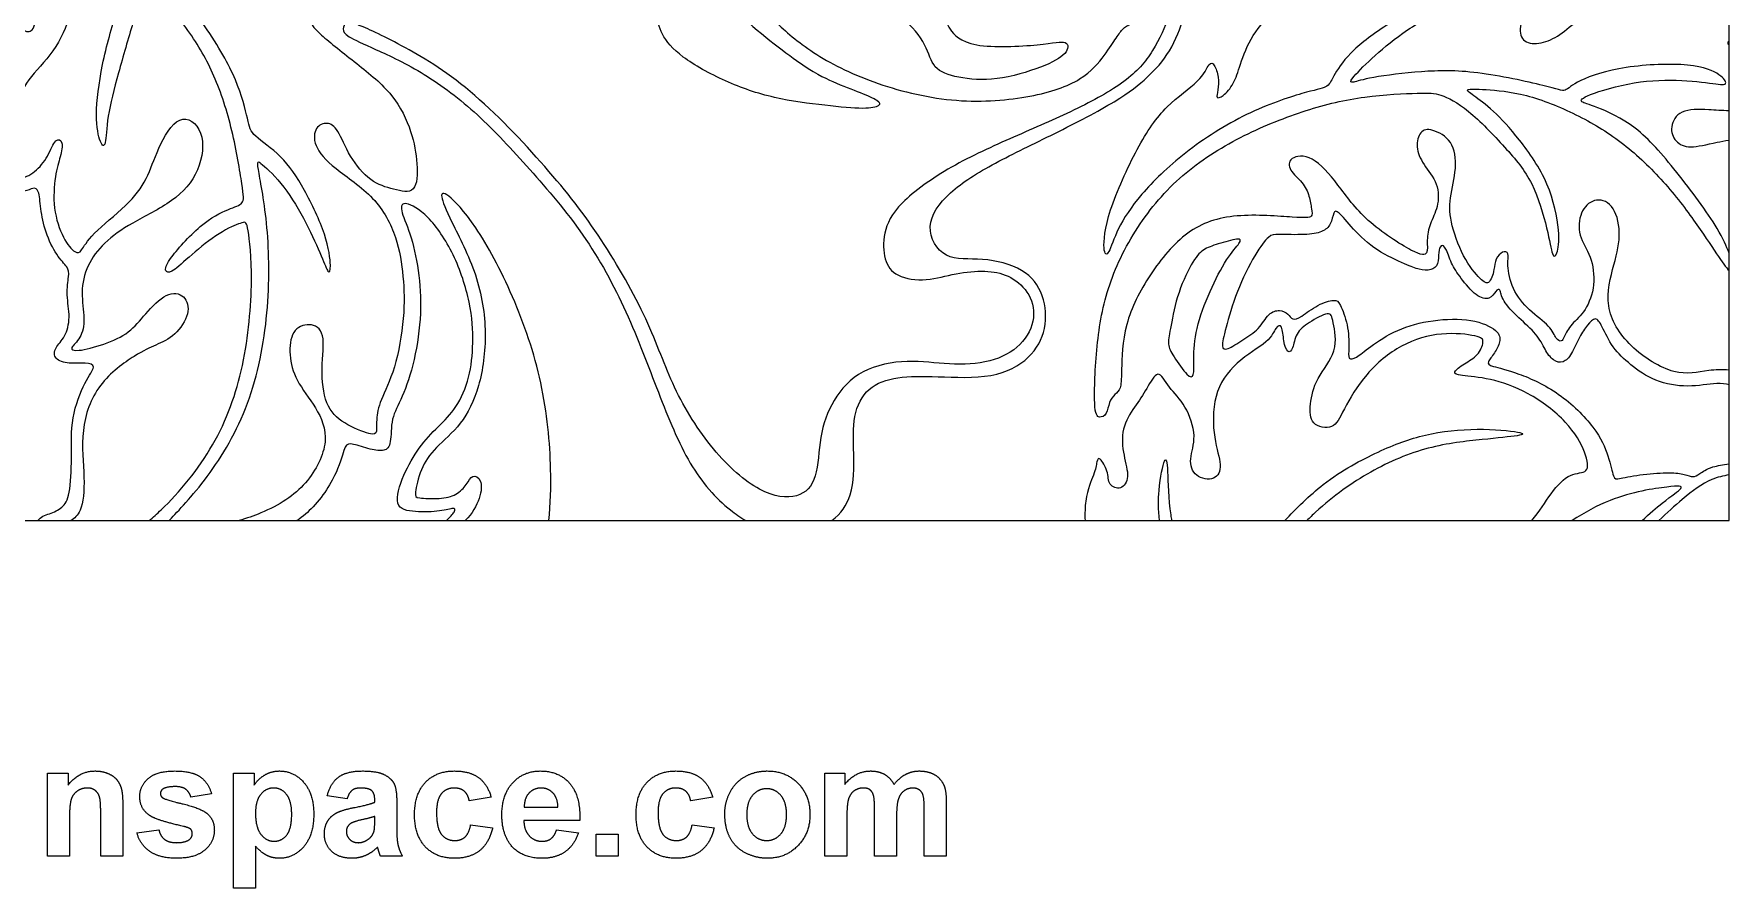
# Model space of a CAD drawing. Header units: millimetres. Extents: x 13 to 273, y -113 to 93.
# Drawn here: x 98.9 to 172.6, y -113.4 to -76.3 of the extents above; entities that cross this region are included whole.
import ezdxf

# ---------------------------------------------------------------- set-up
doc = ezdxf.new("R2010")
doc.units = ezdxf.units.MM
doc.header["$MEASUREMENT"] = 0
doc.layers.add('Layer 03', color=5, linetype='Continuous')

msp = doc.modelspace()

# ---------------------------------------------------------------- linework, layer by layer
at = {"layer": 'Layer 03'}
for p, q in [((172.577, -97.448), (172.577, 92.581)), ((13.123, -97.448), (172.577, -97.448)), ((99.471, -112.04), (99.471, -108.429)), ((99.471, -108.429), (100.366, -108.429)), ((100.366, -108.429), (100.366, -108.955)), ((107.557, -108.429), (108.452, -108.429)), ((107.557, -113.429), (107.557, -108.429)), ((108.452, -108.429), (108.452, -108.955)), ((133.267, -108.429), (134.131, -108.429)), ((133.267, -112.04), (133.267, -108.429)), ((134.131, -108.429), (134.131, -108.918)), ((102.742, -109.789), (102.742, -112.04)), ((106.6, -109.324), (105.705, -109.478)), ((112.495, -109.54), (111.631, -109.416)), ((113.699, -109.694), (113.699, -109.597)), ((114.656, -109.731), (114.656, -110.849)), ((118.761, -109.478), (117.804, -109.632)), ((128.39, -109.478), (127.433, -109.632)), ((138.545, -109.724), (138.545, -112.04)), ((100.427, -110.403), (100.427, -112.04)), ((101.785, -112.04), (101.785, -110.196)), ((113.699, -110.502), (113.699, -110.311)), ((122.619, -110.496), (120.18, -110.496)), ((120.197, -109.91), (121.662, -109.91)), ((134.224, -110.284), (134.224, -112.04)), ((135.427, -112.04), (135.427, -110.06)), ((136.384, -110.305), (136.384, -112.04)), ((137.588, -112.04), (137.588, -109.975)), ((103.359, -111.021), (104.316, -110.898)), ((117.866, -110.682), (118.822, -110.805)), ((121.6, -110.898), (122.557, -111.021)), ((123.329, -112.04), (123.329, -111.083)), ((123.329, -111.083), (124.285, -111.083)), ((124.285, -111.083), (124.285, -112.04)), ((127.495, -110.682), (128.452, -110.805)), ((108.514, -111.609), (108.514, -113.429)), ((100.427, -112.04), (99.471, -112.04)), ((102.742, -112.04), (101.785, -112.04)), ((114.903, -112.04), (113.946, -112.04)), ((124.285, -112.04), (123.329, -112.04)), ((134.224, -112.04), (133.267, -112.04)), ((136.384, -112.04), (135.427, -112.04)), ((138.545, -112.04), (137.588, -112.04)), ((108.514, -113.429), (107.557, -113.429))]:
    msp.add_line(p, q, dxfattribs=at)
for points, knots in [([(133.572, -97.448), (133.96, -97.155), (134.545, -96.3), (134.534, -94.496), (134.452, -92.855), (135.085, -91.612), (136.39, -91.16), (138.028, -91.17), (140.651, -91.305), (142.258, -90.413), (142.94, -89.129), (142.836, -87.612), (141.995, -86.46), (140.084, -85.971), (138.422, -86.2), (137.52, -84.66), (138.577, -83.151), (140.573, -81.904), (143.22, -80.654), (146.128, -79.138), (147.312, -78.186), (148.301, -77.124), (148.949, -75.433), (149.01, -74.822), (149.585, -74.468), (151.234, -73.515), (152.774, -72.439), (154.014, -71.314), (154.726, -70.398), (154.511, -70.059), (154.229, -69.698), (154.037, -69.065), (153.901, -68.748), (153.618, -68.873), (153.585, -70.003), (152.624, -71.189), (151.742, -72.003), (151.052, -72.467), (150.383, -72.859), (149.715, -73.251), (147.729, -74.357), (144.707, -75.428), (141.468, -75.969), (139.143, -75.777), (138.496, -75.513), (138.58, -75.993), (139.43, -76.951), (142.919, -76.768), (143.876, -76.52), (143.864, -77.143), (142.822, -77.718), (140.677, -78.365), (138.987, -78.209), (137.921, -77.814), (137.741, -76.808), (136.734, -75.489), (135.177, -75.286), (135.081, -74.639), (135.141, -74.219), (134.697, -74.375), (134.29, -74.914), (134.206, -75.441), (133.727, -75.082), (133.235, -73.239), (133.474, -71.429), (134.093, -70.536), (134.188, -69.69), (133.866, -69.69), (133.235, -69.631), (132.95, -69.81), (132.914, -69.25), (133.914, -68.571), (134.557, -67.166), (134.557, -65.352), (134.404, -64.634), (134.581, -63.892), (134.322, -63.809), (133.003, -64.068), (131.436, -65.27), (131.118, -66.365), (129.705, -66.259), (130.046, -64.539), (131.424, -63.75), (132.96, -63.031), (134.266, -61.422), (134.861, -59.393), (135.06, -58.034), (135, -57.197), (134.806, -57.209), (134.248, -57.294), (133.788, -57.621), (133.606, -57.306), (133.994, -56.87), (134.436, -56.102), (133.703, -55.087), (132.555, -55.04), (131.736, -55.407), (131.431, -55.969), (130.9, -56.734), (130.284, -56.727), (130.01, -56.141), (130.299, -55.158), (130.994, -54.869), (131.821, -54.705), (132.822, -53.731), (133.147, -52.436), (133.197, -51.28), (133.3, -49.959), (134.168, -48.829), (134.66, -48.639), (135.517, -48.569), (135.335, -48.274), (134.66, -48.007), (133.269, -47.866), (131.941, -48.035), (130.726, -48.948), (129.222, -50.311), (127.88, -51.887), (126.638, -54.259), (125.579, -57.097), (125.054, -60), (125.056, -63.154), (125.267, -65.215), (125.477, -65.325), (125.732, -64.727), (126.53, -62.876), (127.97, -61.547), (129.521, -59.818), (130.041, -58.374), (130.322, -58.438), (129.952, -59.957), (129.02, -61.233), (127.91, -62.292), (126.927, -63.517), (126.302, -65.1), (125.676, -66.312), (125.732, -66.916), (126.942, -70.303), (128.05, -72.406), (129.101, -73.762), (129.259, -73.604), (129.135, -71.716), (129.451, -69.489), (130.22, -68.336), (130.819, -67.929), (130.842, -68.167), (130.028, -69.534), (129.779, -71.23), (129.764, -74.022), (129.939, -74.582), (131.115, -75.791), (132.729, -77.192), (135.44, -78.526), (139.028, -79.362), (142.379, -79.066), (144.547, -78.315), (145.484, -77.144), (145.961, -76.415), (146.229, -76.02), (146.612, -75.803), (147.455, -75.534), (148.299, -75.137), (148.325, -75.352), (147.569, -77.095), (146.47, -78.349), (144.168, -79.611), (141.492, -80.755), (138.709, -82.006), (136.341, -83.693), (135.782, -84.962), (135.809, -86.137), (136.324, -86.872), (137.692, -87.065), (138.96, -86.67), (140.273, -86.56), (141.238, -86.734), (142.145, -87.43), (142.498, -88.617), (141.867, -89.869), (140.513, -90.611), (138.668, -90.703), (136.906, -90.407), (134.778, -90.823), (133.558, -92.183), (133.005, -93.778), (132.979, -95.676), (132.173, -96.539), (130.503, -96.368), (128.357, -94.48), (126.59, -91.651), (125.682, -88.833), (123.563, -85.097), (121.31, -82.196), (117.761, -78.466), (114.698, -76.653), (112.642, -75.725), (112.44, -75.739), (112.279, -76.075), (112.413, -76.37), (113.582, -76.881), (115.84, -77.929), (118.178, -79.703), (120.395, -82.108), (122.846, -84.939), (124.709, -88.347), (126.027, -91.929), (127.343, -95.154), (128.701, -96.682), (129.599, -97.312), (129.826, -97.448)], [272.617449, 272.617449, 272.617449, 272.617449, 273.922235, 275.524119, 277.126004, 278.727888, 280.329772, 281.931657, 283.533541, 285.135426, 286.73731, 288.339194, 289.941079, 291.542963, 293.144848, 294.746732, 296.348616, 297.950501, 299.552385, 301.15427, 302.756154, 304.358039, 305.959923, 307.561807, 309.163692, 310.765576, 312.367461, 313.969345, 315.571229, 317.173114, 318.774998, 320.376883, 321.978767, 323.580652, 325.182536, 326.78442, 328.386305, 329.988189, 329.988189, 329.988189, 331.590074, 333.191958, 334.793842, 336.395727, 337.997611, 339.599496, 341.20138, 342.803264, 344.405149, 346.007033, 347.608918, 349.210802, 350.812687, 352.414571, 354.016455, 355.61834, 357.220224, 358.822109, 360.423993, 362.025877, 363.627762, 365.229646, 366.831531, 368.433415, 370.035299, 371.637184, 373.239068, 374.840953, 376.442837, 378.044722, 379.646606, 381.24849, 382.850375, 384.452259, 386.054144, 387.656028, 389.257912, 390.859797, 392.461681, 394.063566, 395.66545, 397.267335, 398.869219, 400.471103, 402.072988, 403.674872, 405.276757, 406.878641, 408.480525, 410.08241, 411.684294, 413.286179, 414.888063, 416.489947, 418.091832, 419.693716, 421.295601, 422.897485, 424.49937, 426.101254, 427.703138, 429.305023, 430.906907, 432.508792, 434.110676, 435.71256, 437.314445, 438.916329, 440.518214, 442.120098, 443.721983, 445.323867, 446.925751, 448.527636, 450.12952, 451.731405, 453.333289, 454.935173, 456.537058, 458.138942, 459.740827, 461.342711, 462.944595, 464.54648, 466.148364, 467.750249, 469.352133, 470.954018, 472.555902, 474.157786, 475.759671, 477.361555, 478.96344, 480.565324, 482.167208, 483.769093, 485.370977, 486.972862, 488.574746, 490.176631, 491.778515, 493.380399, 494.982284, 496.584168, 498.186053, 499.787937, 501.389821, 502.991706, 504.59359, 506.195475, 507.797359, 509.399243, 511.001128, 512.603012, 514.204897, 515.806781, 517.408666, 519.01055, 520.612434, 522.214319, 523.816203, 525.418088, 527.019972, 528.621856, 530.223741, 531.825625, 533.42751, 535.029394, 536.631278, 538.233163, 539.835047, 541.436932, 543.038816, 544.640701, 546.242585, 547.844469, 549.446354, 551.048238, 552.650123, 554.252007, 555.853891, 557.455776, 559.05766, 560.659545, 562.261429, 563.863314, 565.465198, 567.067082, 568.668967, 570.270851, 571.872736, 573.47462, 575.076504, 576.678389, 578.280273, 579.882158, 581.484042, 583.085926, 584.687811, 586.289695, 587.89158, 589.493464, 591.095349, 592.697233, 594.299117, 595.901002, 597.502886, 599.104771, 599.629943, 599.629943, 599.629943, 599.629943]), ([(103.884, -97.448), (104.058, -97.305), (105.042, -96.429), (106.851, -94.22), (108.092, -90.81), (108.445, -86.734), (108.162, -84.47), (108.058, -84.439), (107.148, -84.774), (105.819, -85.778), (104.919, -86.667), (104.605, -86.678), (104.532, -86.301), (106.175, -84.46), (107.42, -83.853), (108.037, -83.696), (107.985, -83.152), (107.542, -80.442), (106.761, -78.039), (105.669, -76.148), (103.98, -74.163), (103.732, -74.163), (103.212, -75.664), (102.527, -78.062), (102.03, -79.965), (102.019, -81.241), (101.771, -81.134), (101.511, -79.965), (101.794, -77.672), (102.508, -75.078), (103.249, -73.8), (103.211, -73.531), (102.099, -72.253), (100.309, -70.822), (97.74, -69.243), (94.6, -68.432), (90.762, -68.503), (87.557, -69.589), (85.046, -70.931), (85.059, -71.185), (85.769, -71.35), (86.492, -71.515), (87.342, -70.766), (90.018, -69.79), (92.238, -69.511), (94.229, -69.549), (96.056, -70.12), (97.096, -71.464), (97.106, -73.045), (97.282, -74.619), (97.937, -75.753), (98.621, -76.31), (98.934, -76.046), (99.12, -74.873), (99.57, -73.935), (100.508, -74.296), (100.567, -75.372), (99.785, -77.111), (98.528, -78.294), (98.06, -79.429), (97.761, -80.734), (97.96, -82.179), (98.179, -82.677), (98.947, -82.328), (99.504, -81.621), (99.833, -80.764), (100.172, -80.953), (100.042, -81.601), (99.793, -82.388), (99.685, -83.878), (100.148, -85.247), (100.711, -85.871), (100.933, -85.78), (101.295, -85.056), (103.002, -83.709), (103.833, -82.609), (104.217, -81.322), (105.185, -79.614), (106.352, -80.419), (106.151, -82.297), (104.984, -83.598), (103.052, -84.523), (101.9, -85.355), (101.159, -86.333), (100.893, -87.519), (101.13, -88.716), (100.931, -89.542), (100.399, -89.969), (100.675, -90.121), (101.947, -89.808), (103.067, -89.286), (103.685, -88.488), (104.663, -87.462), (105.479, -87.614), (105.697, -88.431), (105.042, -89.428), (104.15, -89.827), (103.666, -90.04), (103.238, -90.308), (102.811, -90.577), (101.587, -91.44), (100.87, -93.521), (101.115, -95.671), (101.006, -97.017), (100.639, -97.357), (100.488, -97.448)], [13.483893, 13.483893, 13.483893, 13.483893, 13.815812, 15.350902, 16.885993, 18.421083, 19.956173, 21.491263, 23.026354, 24.561444, 26.096534, 27.631624, 29.166715, 30.701805, 32.236895, 33.771985, 35.307076, 36.842166, 38.377256, 39.912346, 41.447437, 42.982527, 44.517617, 46.052707, 47.587798, 49.122888, 50.657978, 52.193068, 53.728158, 55.263249, 56.798339, 58.333429, 59.868519, 61.40361, 62.9387, 64.47379, 66.00888, 67.543971, 69.079061, 70.614151, 72.149241, 73.684332, 75.219422, 76.754512, 78.289602, 79.824693, 81.359783, 82.894873, 84.429963, 85.965054, 87.500144, 89.035234, 90.570324, 92.105415, 93.640505, 95.175595, 96.710685, 98.245776, 99.780866, 101.315956, 102.851046, 104.386137, 105.921227, 107.456317, 108.991407, 110.526497, 112.061588, 113.596678, 115.131768, 116.666858, 118.201949, 119.737039, 121.272129, 122.807219, 124.34231, 125.8774, 127.41249, 128.94758, 130.482671, 132.017761, 133.552851, 135.087941, 136.623032, 138.158122, 139.693212, 141.228302, 142.763393, 144.298483, 145.833573, 147.368663, 148.903754, 150.438844, 151.973934, 153.509024, 155.044115, 156.579205, 158.114295, 159.649385, 159.649385, 159.649385, 161.184475, 162.719566, 164.254656, 165.789746, 166.841052, 166.841052, 166.841052, 166.841052]), ([(104.753, -97.448), (104.785, -97.415), (105.171, -97.01), (106.554, -95.566), (108.445, -92.25), (109.166, -88.115), (109.066, -84.303), (108.527, -81.749), (108.658, -81.814), (109.769, -82.835), (110.747, -84.527), (111.451, -86.082), (111.673, -86.738), (111.821, -86.558), (111.652, -85.109), (110.626, -82.973), (109.671, -81.522), (108.312, -80.681), (108.217, -80.175), (107.775, -78.354), (106.505, -76.09), (104.017, -72.921), (102.048, -71.02), (99.92, -69.75), (98.947, -69.295), (99.196, -69.098), (101.84, -69.721), (103.161, -70.26), (103.959, -70.647), (104.757, -71.034), (106.627, -72.044), (108.062, -73.295), (108.852, -73.427), (110.446, -73.769), (111.552, -74.585), (112.224, -75.678), (112.026, -75.705), (111.578, -75.639), (110.709, -75.547), (111.157, -76.218), (112.938, -77.577), (114.564, -78.901), (115.354, -80.573), (115.57, -81.936), (115.536, -83.288), (114.514, -83.049), (113.514, -82.754), (112.571, -81.618), (112.094, -80.368), (111.64, -80.095), (111.094, -80.3), (110.992, -81.118), (111.833, -82.095), (113.775, -83.346), (114.711, -85.154), (114.952, -86.824), (115.019, -88.544), (114.595, -90.95), (113.898, -92.267), (113.746, -93.084), (113.811, -93.628), (113.626, -93.769), (112.309, -93.247), (111.514, -92.463), (111.34, -90.83), (111.59, -89.208), (110.861, -88.806), (110.066, -89.143), (109.957, -90.243), (110.219, -91.342), (111.177, -92.507), (111.797, -93.928), (110.851, -95.917), (109.314, -96.942), (108.123, -97.352), (107.798, -97.448)], [79.388524, 79.388524, 79.388524, 79.388524, 79.553123, 81.245743, 82.938362, 84.630982, 86.323601, 88.016221, 89.708841, 91.40146, 93.09408, 94.7867, 96.479319, 98.171939, 99.864559, 101.557178, 103.249798, 104.942417, 106.635037, 108.327657, 110.020276, 111.712896, 113.405516, 115.098135, 116.790755, 118.483375, 120.175994, 121.868614, 121.868614, 121.868614, 123.561233, 125.253853, 126.946473, 128.639092, 130.331712, 132.024332, 133.716951, 135.409571, 137.102191, 138.79481, 140.48743, 142.180049, 143.872669, 145.565289, 147.257908, 148.950528, 150.643148, 152.335767, 154.028387, 155.721007, 157.413626, 159.106246, 160.798865, 162.491485, 164.184105, 165.876724, 167.569344, 169.261964, 170.954583, 172.647203, 174.339823, 176.032442, 177.725062, 179.417681, 181.110301, 182.802921, 184.49554, 186.18816, 187.88078, 189.573399, 191.266019, 192.958639, 194.651258, 196.343878, 196.970373, 196.970373, 196.970373, 196.970373]), ([(172.577, -85.821), (172.471, -85.533), (172.024, -84.553), (170.239, -82.175), (168.523, -80.192), (166.652, -79.384), (166.058, -79.254), (166.204, -78.993), (168.468, -78.309), (170.603, -78.263), (172.22, -78.492), (172.51, -78.507), (172.304, -78.08), (171.099, -77.531), (167.927, -77.653), (165.851, -78.339), (165.46, -78.858), (164.993, -78.614), (161.422, -77.846), (159.235, -77.889), (156.846, -78.185), (156.161, -78.438), (156.045, -78.34), (156.99, -77.377), (158.306, -76.248), (160.178, -75.136), (161.935, -74.309), (163.453, -73.896), (163.498, -73.681), (162.258, -73.842), (159.977, -74.543), (157.548, -75.938), (155.978, -77.147), (155.311, -78.219), (155.152, -78.638), (154.301, -78.753), (151.627, -79.644), (148.803, -81.439), (146.889, -83.33), (145.937, -84.798), (145.596, -85.961), (145.338, -85.856), (145.479, -84.176), (146.883, -81.082), (148.08, -79.34), (149.661, -78.314), (149.984, -77.474), (150.198, -77.584), (150.404, -78.156), (150.37, -78.762), (150.253, -79.106), (150.549, -79.044), (151.072, -78.459), (151.214, -77.955), (151.336, -77.595), (151.457, -77.236), (151.8, -76.301), (152.869, -75.195), (154.118, -74.727), (154.91, -74.575), (155.187, -74.279), (155.272, -74.403), (155.311, -74.956), (155.263, -75.366), (155.549, -75.281), (156.016, -74.298), (158.051, -72.512), (160.621, -71.643), (162.864, -71.773), (164.819, -72.52), (166.531, -73.024), (167.221, -72.952), (167.638, -72.693), (167.71, -72.966), (167.408, -73.973), (166.337, -74.644), (164.836, -74.729), (163.779, -75.198), (163.378, -76.118), (163.677, -76.741), (164.512, -76.707), (165.314, -76.306), (166.132, -75.513), (168.027, -74.855), (170.204, -74.884), (171.778, -75.501), (172.371, -75.555), (172.577, -75.55)], [211.948028, 211.948028, 211.948028, 211.948028, 212.729991, 214.067915, 215.40584, 216.743764, 218.081689, 219.419613, 220.757538, 222.095462, 223.433387, 224.771311, 226.109236, 227.44716, 228.785085, 230.123009, 231.460934, 232.798858, 234.136783, 235.474707, 236.812631, 238.150556, 239.48848, 240.826405, 242.164329, 243.502254, 244.840178, 246.178103, 247.516027, 248.853952, 250.191876, 251.529801, 252.867725, 254.20565, 255.543574, 256.881499, 258.219423, 259.557348, 260.895272, 262.233196, 263.571121, 264.909045, 266.24697, 267.584894, 268.922819, 270.260743, 271.598668, 272.936592, 274.274517, 275.612441, 276.950366, 278.28829, 279.626215, 280.964139, 280.964139, 280.964139, 282.302064, 283.639988, 284.977912, 286.315837, 287.653761, 288.991686, 290.32961, 291.667535, 293.005459, 294.343384, 295.681308, 297.019233, 298.357157, 299.695082, 301.033006, 302.370931, 303.708855, 305.04678, 306.384704, 307.722628, 309.060553, 310.398477, 311.736402, 313.074326, 314.412251, 315.750175, 317.0881, 318.426024, 319.763949, 321.101873, 322.064389, 322.064389, 322.064389, 322.064389]), ([(172.577, -76.586), (172.533, -76.633), (172.495, -76.7), (172.538, -76.749), (172.577, -76.765)], [47.38786, 47.38786, 47.38786, 47.38786, 48.165281, 48.731595, 48.731595, 48.731595, 48.731595]), ([(172.577, -90.909), (172.289, -90.872), (171.459, -90.909), (170.314, -91.246), (168.154, -89.932), (167.073, -88.13), (167.606, -86.237), (167.92, -84.9), (167.54, -83.599), (166.684, -83.404), (166.077, -84), (165.99, -85.073), (166.608, -85.908), (166.781, -87.219), (166.355, -88.371), (165.691, -88.899), (165.38, -89.49), (165.316, -89.682), (165.052, -89.594), (164.844, -89.003), (163.869, -88.331), (163.102, -87.38), (162.912, -86.263), (163.024, -85.768), (162.735, -85.719), (162.41, -86.051), (162.364, -86.553), (162.273, -86.879), (162.126, -87.135), (161.921, -87.128), (161.102, -86.236), (160.443, -84.529), (160.396, -83.451), (160.768, -82.114), (160.596, -80.892), (159.613, -80.377), (159.128, -80.482), (158.936, -81.192), (159.246, -81.952), (159.971, -82.773), (159.943, -83.851), (159.551, -84.529), (159.418, -85.274), (159.513, -85.894), (159.074, -85.951), (156.669, -84.396), (155.586, -82.816), (154.429, -81.481), (153.41, -81.639), (153.42, -82.223), (154.063, -82.717), (154.349, -83.35), (154.419, -83.924), (154.508, -84.27), (153.993, -84.3), (151.035, -84.044), (148.984, -84.728), (147.329, -86.738), (146.217, -88.907), (146.158, -91.139), (146.146, -91.745), (145.872, -91.939), (145.61, -92.281), (145.541, -92.852), (145.187, -93.012), (144.936, -92.772), (145.05, -89.803), (145.494, -87.221), (146.866, -84.466), (148.875, -82.213), (151.471, -80.627), (154.228, -79.538), (156.723, -78.95), (159.353, -78.846), (159.949, -78.846), (161.163, -79.463), (162.913, -81.274), (164.083, -82.67), (164.72, -84.89), (164.895, -86.049), (165.1, -85.942), (165.254, -85.022), (164.813, -82.771), (163.427, -80.77), (162.291, -79.572), (161.398, -78.902), (161.028, -78.667), (161.84, -78.685), (163.698, -78.839), (165.972, -79.759), (167.909, -80.919), (169.666, -82.565), (171.108, -84.44), (172.069, -85.91), (172.453, -86.458), (172.577, -86.577)], [86.172779, 86.172779, 86.172779, 86.172779, 86.965091, 88.303015, 89.64094, 90.978864, 92.316789, 93.654713, 94.992637, 96.330562, 97.668486, 99.006411, 100.344335, 101.68226, 103.020184, 104.358109, 105.696033, 107.033958, 108.371882, 109.709807, 111.047731, 112.385656, 113.72358, 115.061505, 116.399429, 117.737354, 119.075278, 120.413202, 121.751127, 123.089051, 124.426976, 125.7649, 127.102825, 128.440749, 129.778674, 131.116598, 132.454523, 133.792447, 135.130372, 136.468296, 137.806221, 139.144145, 140.48207, 141.819994, 143.157918, 144.495843, 145.833767, 147.171692, 148.509616, 149.847541, 151.185465, 152.52339, 153.861314, 155.199239, 156.537163, 157.875088, 159.213012, 160.550937, 161.888861, 163.226786, 164.56471, 165.902634, 167.240559, 168.578483, 169.916408, 171.254332, 172.592257, 173.930181, 175.268106, 176.60603, 177.943955, 179.281879, 180.619804, 181.957728, 183.295653, 184.633577, 185.971502, 187.309426, 188.647351, 189.985275, 191.323199, 192.661124, 193.999048, 195.336973, 196.674897, 198.012822, 199.350746, 200.688671, 202.026595, 203.36452, 204.702444, 206.040369, 207.378293, 208.716218, 209.932346, 209.932346, 209.932346, 209.932346]), ([(172.577, -79.631), (172.281, -79.623), (171.519, -79.563), (170.4, -79.549), (169.974, -80.347), (170.208, -80.991), (170.829, -81.298), (171.716, -81.058), (172.393, -80.93), (172.577, -80.905)], [62.017631, 62.017631, 62.017631, 62.017631, 62.88245, 64.220375, 65.558299, 66.896224, 68.234148, 69.572073, 70.031624, 70.031624, 70.031624, 70.031624]), ([(99.063, -97.448), (99.066, -97.443), (99.147, -97.285), (99.576, -97.159), (100.127, -96.911), (100.455, -96.409), (100.54, -94.716), (100.463, -92.968), (101.126, -91.309), (101.626, -90.698), (101.156, -90.576), (100.403, -90.644), (99.734, -90.443), (99.767, -89.923), (100.254, -89.489), (100.482, -88.624), (100.272, -87.613), (100.412, -86.75), (100.388, -86.441), (99.869, -85.966), (99.36, -84.899), (99.161, -83.856), (99.102, -83.027), (98.854, -82.962), (98.506, -83.154), (97.83, -83.134), (97.759, -83.304), (98.311, -84.66), (98.243, -86.091), (97.881, -87.494), (97.017, -88.593), (96.153, -89.371), (95.972, -90.194), (95.941, -91.513), (95.788, -92.53), (94.822, -93.444), (93.755, -93.361), (93.678, -93.162), (93.796, -92.867), (93.629, -92.146), (93.191, -91.608), (92.403, -91.411), (91.076, -91.688), (89.595, -91.427), (88.534, -90.666), (87.767, -89.942), (87.299, -88.936), (87.056, -88.547), (86.688, -88.937), (86.338, -89.429), (86.004, -90.243), (85.648, -90.624), (85.192, -90.519), (84.843, -90.029), (84.526, -89.343), (83.695, -88.642), (82.95, -87.861), (82.908, -87.32), (82.713, -87.432), (82.47, -87.858), (81.869, -87.749), (81.152, -86.868), (80.757, -86.274), (80.543, -85.53), (80.313, -85.44), (80.21, -85.735), (80.224, -86.321), (79.918, -86.585), (79.368, -86.544), (79.042, -86.412), (78.732, -86.279), (78.422, -86.146), (77.508, -85.745), (76.458, -84.737), (75.829, -83.94), (75.647, -83.996), (75.563, -84.584), (75.185, -84.919), (74.471, -85.031), (73.142, -85.003), (72.876, -85.003), (72.275, -85.773), (71.407, -87.494), (70.932, -89.201), (70.754, -89.955), (70.997, -90.059), (71.707, -89.586), (72.434, -89.139), (72.816, -88.397), (73.319, -88.265), (73.702, -88.445), (73.845, -88.744), (74.216, -88.636), (74.97, -88.026), (75.747, -87.811), (75.915, -87.954), (76.301, -88.922), (76.336, -89.994), (76.265, -90.47), (76.624, -90.404), (77.158, -89.94), (78.391, -89.11), (79.939, -88.695), (81.726, -88.647), (82.876, -89.186), (82.916, -89.669), (82.669, -90.172), (82.304, -90.586), (82.433, -90.725), (83.587, -90.971), (85.481, -91.833), (87.113, -93.445), (87.64, -94.679), (87.823, -95.664), (87.999, -95.639), (89.092, -95.414), (90.352, -95.347), (90.928, -95.422), (91.303, -95.589), (91.529, -95.439), (92.025, -95.091), (93.27, -94.903), (94.749, -94.815), (96.545, -95.633), (97.31, -96.603), (97.596, -97.258), (97.665, -97.448)], [136.542721, 136.542721, 136.542721, 136.542721, 136.575112, 137.510558, 138.446004, 139.38145, 140.316896, 141.252342, 142.187788, 143.123234, 144.05868, 144.994126, 145.929572, 146.865018, 147.800464, 148.73591, 149.671356, 150.606802, 151.542248, 152.477694, 153.41314, 154.348586, 155.284032, 156.219478, 157.154924, 158.09037, 159.025816, 159.961262, 160.896707, 161.832153, 162.767599, 163.703045, 164.638491, 165.573937, 166.509383, 167.444829, 168.380275, 169.315721, 170.251167, 171.186613, 172.122059, 173.057505, 173.992951, 174.928397, 175.863843, 176.799289, 177.734735, 178.670181, 179.605627, 180.541073, 181.476519, 182.411965, 183.347411, 184.282857, 185.218303, 186.153749, 187.089195, 188.024641, 188.960087, 189.895533, 190.830979, 191.766425, 192.701871, 193.637317, 194.572763, 195.508209, 196.443654, 197.3791, 198.314546, 199.249992, 199.249992, 199.249992, 200.185438, 201.120884, 202.05633, 202.991776, 203.927222, 204.862668, 205.798114, 206.73356, 207.669006, 208.604452, 209.539898, 210.475344, 211.41079, 212.346236, 213.281682, 214.217128, 215.152574, 216.08802, 217.023466, 217.958912, 218.894358, 219.829804, 220.76525, 221.700696, 222.636142, 223.571588, 224.507034, 225.44248, 226.377926, 227.313372, 228.248818, 229.184264, 230.11971, 231.055156, 231.990601, 232.926047, 233.861493, 234.796939, 235.732385, 236.667831, 237.603277, 238.538723, 239.474169, 240.409615, 241.345061, 242.280507, 243.215953, 244.151399, 245.086845, 246.022291, 246.957737, 247.893183, 248.828629, 249.208752, 249.208752, 249.208752, 249.208752]), ([(121.268, -97.448), (121.337, -96.73), (121.4, -94.972), (121.073, -91.438), (119.761, -87.618), (118.006, -84.393), (116.742, -83.116), (116.5, -83.224), (116.917, -84.246), (118.221, -86.759), (118.624, -89.313), (118.283, -91.71), (117.479, -93.319), (116.297, -94.281), (115.657, -95.196), (115.426, -96.378), (115.488, -96.467), (116.554, -96.52), (117.265, -96.351), (117.718, -95.863), (117.923, -95.427), (118.358, -95.614), (118.34, -96.43), (117.93, -97.141), (117.636, -97.448)], [81.381342, 81.381342, 81.381342, 81.381342, 82.290814, 83.597017, 84.903221, 86.209424, 87.515628, 88.821831, 90.128034, 91.434238, 92.740441, 94.046645, 95.352848, 96.659051, 97.965255, 99.271458, 100.577661, 101.883865, 103.190068, 104.496272, 105.802475, 107.108678, 108.414882, 109.670524, 109.670524, 109.670524, 109.670524]), ([(116.811, -97.448), (116.963, -97.313), (117.237, -97.003), (117.173, -96.859), (116.621, -97.056), (115.433, -97.091), (114.458, -96.908), (114.935, -95.428), (115.601, -94.253), (116.464, -93.341), (117.264, -92.587), (117.846, -91.228), (118.003, -89.754), (117.901, -88.029), (117.186, -85.814), (115.981, -84.072), (114.945, -83.527), (114.758, -83.857), (115.241, -84.875), (115.633, -86.543), (115.749, -88.387), (115.457, -90.523), (114.881, -92.186), (114.384, -92.978), (114.431, -94.161), (114.143, -94.45), (113.531, -94.374), (112.688, -94.076), (112.39, -94.118), (112.237, -95.02), (111.378, -96.59), (110.57, -97.271), (110.316, -97.448)], [101.184975, 101.184975, 101.184975, 101.184975, 101.963611, 102.899057, 103.834503, 104.769949, 105.705395, 106.640841, 107.576287, 108.511733, 109.447179, 110.382625, 111.318071, 112.253517, 113.188963, 114.124409, 115.059855, 115.995301, 116.930747, 117.866193, 118.801639, 119.737085, 120.672531, 121.607977, 122.543423, 123.478869, 124.414315, 125.34976, 126.285206, 127.220652, 128.156098, 128.538929, 128.538929, 128.538929, 128.538929]), ([(172.577, -91.545), (172.425, -91.502), (171.949, -91.449), (170.803, -91.688), (169.322, -91.427), (168.261, -90.666), (167.494, -89.942), (167.026, -88.936), (166.783, -88.547), (166.415, -88.937), (166.065, -89.429), (165.731, -90.243), (165.375, -90.624), (164.919, -90.519), (164.57, -90.029), (164.253, -89.343), (163.422, -88.642), (162.677, -87.861), (162.635, -87.32), (162.44, -87.432), (162.197, -87.858), (161.596, -87.749), (160.879, -86.868), (160.484, -86.274), (160.27, -85.53), (160.04, -85.44), (159.937, -85.735), (159.951, -86.321), (159.645, -86.585), (159.095, -86.544), (158.769, -86.412), (158.459, -86.279), (158.149, -86.146), (157.234, -85.745), (156.185, -84.737), (155.556, -83.94), (155.374, -83.996), (155.29, -84.584), (154.912, -84.919), (154.198, -85.031), (152.869, -85.003), (152.603, -85.003), (152.002, -85.773), (151.134, -87.494), (150.659, -89.201), (150.481, -89.955), (150.724, -90.059), (151.434, -89.586), (152.16, -89.139), (152.543, -88.397), (153.046, -88.265), (153.428, -88.445), (153.572, -88.744), (153.943, -88.636), (154.696, -88.026), (155.474, -87.811), (155.641, -87.954), (156.028, -88.922), (156.063, -89.994), (155.992, -90.47), (156.351, -90.404), (156.885, -89.94), (158.118, -89.11), (159.666, -88.695), (161.453, -88.647), (162.603, -89.186), (162.643, -89.669), (162.396, -90.172), (162.031, -90.586), (162.16, -90.725), (163.314, -90.971), (165.208, -91.833), (166.84, -93.445), (167.367, -94.679), (167.55, -95.664), (167.725, -95.639), (168.819, -95.414), (170.079, -95.347), (170.655, -95.422), (171.03, -95.589), (171.256, -95.439), (171.694, -95.131), (172.307, -95.013), (172.577, -94.974)], [172.504421, 172.504421, 172.504421, 172.504421, 173.057505, 173.992951, 174.928397, 175.863843, 176.799289, 177.734735, 178.670181, 179.605627, 180.541073, 181.476519, 182.411965, 183.347411, 184.282857, 185.218303, 186.153749, 187.089195, 188.024641, 188.960087, 189.895533, 190.830979, 191.766425, 192.701871, 193.637317, 194.572763, 195.508209, 196.443654, 197.3791, 198.314546, 199.249992, 199.249992, 199.249992, 200.185438, 201.120884, 202.05633, 202.991776, 203.927222, 204.862668, 205.798114, 206.73356, 207.669006, 208.604452, 209.539898, 210.475344, 211.41079, 212.346236, 213.281682, 214.217128, 215.152574, 216.08802, 217.023466, 217.958912, 218.894358, 219.829804, 220.76525, 221.700696, 222.636142, 223.571588, 224.507034, 225.44248, 226.377926, 227.313372, 228.248818, 229.184264, 230.11971, 231.055156, 231.990601, 232.926047, 233.861493, 234.796939, 235.732385, 236.667831, 237.603277, 238.538723, 239.474169, 240.409615, 241.345061, 242.280507, 243.215953, 244.151399, 245.086845, 245.694917, 245.694917, 245.694917, 245.694917]), ([(163.995, -97.448), (164.332, -97.058), (164.86, -96.158), (165.689, -95.318), (166.509, -95.439), (166.401, -94.558), (165.629, -93.158), (163.817, -91.8), (162.146, -91.236), (160.818, -91.147), (160.519, -91.026), (161.051, -90.616), (161.692, -90.284), (161.947, -89.62), (161.77, -89.421), (160.099, -89.211), (158.295, -89.742), (156.746, -91.015), (155.739, -92.741), (155.419, -93.526), (154.345, -93.316), (154.345, -92.42), (154.567, -91.269), (155.626, -90.103), (155.33, -88.681), (155.262, -88.305), (154.261, -88.851), (153.726, -89.284), (153.624, -90.023), (153.396, -90.205), (153.192, -89.67), (153.169, -88.897), (152.85, -88.999), (152.668, -89.636), (151.087, -90.512), (150.097, -91.957), (150.155, -93.975), (150.57, -95.091), (150.27, -95.736), (149.315, -95.586), (149.061, -94.781), (149.464, -93.848), (148.969, -92.386), (148.187, -91.672), (147.749, -90.774), (147.266, -91.741), (146.748, -92.478), (146.126, -93.422), (146.241, -94.654), (146.54, -95.598), (146.149, -96.142), (145.565, -95.932), (145.603, -95.303), (145.183, -94.637), (145.086, -94.839), (145.019, -95.4), (144.604, -96.193), (144.564, -97.139), (144.576, -97.448)], [140.978621, 140.978621, 140.978621, 140.978621, 142.260961, 143.68357, 145.10618, 146.528789, 147.951399, 149.374009, 150.796618, 152.219228, 153.641837, 155.064447, 156.487057, 157.909666, 159.332276, 160.754885, 162.177495, 163.600105, 165.022714, 166.445324, 167.867933, 169.290543, 170.713153, 172.135762, 173.558372, 174.980981, 176.403591, 177.826201, 179.24881, 180.67142, 182.094029, 183.516639, 184.939249, 186.361858, 187.784468, 189.207077, 190.629687, 192.052297, 193.474906, 194.897516, 196.320125, 197.742735, 199.165345, 200.587954, 202.010564, 203.433174, 204.855783, 206.278393, 207.701002, 209.123612, 210.546222, 211.968831, 213.391441, 214.81405, 216.23666, 217.65927, 219.081879, 219.714014, 219.714014, 219.714014, 219.714014]), ([(153.261, -97.448), (153.746, -96.933), (155.129, -95.56), (157.425, -94.372), (159.288, -93.653), (161.678, -93.396), (163.749, -93.616), (163.614, -93.751), (161.972, -93.91), (159.509, -94.168), (156.972, -95.234), (155.248, -96.463), (154.346, -97.323), (154.219, -97.448)], [0.370463, 0.370463, 0.370463, 0.370463, 1.42261, 2.845219, 4.267829, 5.690438, 7.113048, 8.535658, 9.958267, 11.380877, 12.803486, 14.226096, 14.460601, 14.460601, 14.460601, 14.460601]), ([(147.809, -97.448), (147.761, -96.963), (147.77, -95.859), (148.083, -94.519), (148.174, -95.046), (148.199, -96.58), (148.328, -97.367), (148.342, -97.448)], [270.808819, 270.808819, 270.808819, 270.808819, 271.718435, 273.141044, 274.563654, 275.986263, 276.150305, 276.150305, 276.150305, 276.150305]), ([(172.577, -95.464), (172.321, -95.499), (171.634, -95.67), (170.703, -96.37), (169.866, -97.114), (169.519, -97.448)], [119.21337, 119.21337, 119.21337, 119.21337, 120.141331, 121.743215, 122.892848, 122.892848, 122.892848, 122.892848]), ([(168.794, -97.448), (169.113, -97.144), (169.899, -96.483), (170.702, -95.958), (170.266, -95.911), (167.81, -96.276), (166.279, -97.097), (165.761, -97.448)], [36.718545, 36.718545, 36.718545, 36.718545, 37.69567, 39.266323, 40.836976, 42.407628, 43.326094, 43.326094, 43.326094, 43.326094])]:
    msp.add_open_spline(points, degree=3, knots=knots, dxfattribs=at)
for points, degree in [([(132.038, -77.441), (131.276, -76.905), (129.031, -75.16), (126.908, -72.387), (125.503, -69.798), (124.676, -66.629), (124.393, -65.471), (124.256, -65.171), (123.329, -64.432), (122.516, -62.905), (121.639, -60.964), (121.661, -58.529), (121.799, -57.842), (121.899, -58.179), (122.124, -59.792), (122.586, -61.254), (123.224, -62.554), (123.861, -63.592), (124.361, -64.117), (124.274, -63.567), (124.274, -61.042), (124.461, -58.479), (125.467, -55.177), (126.739, -52.598), (128.341, -50.418), (129.92, -49.051), (130.839, -48.45), (130.403, -48.403), (127.552, -48.827), (124.642, -50.677), (123.169, -52.975), (122.866, -54.669), (123.125, -56.107), (123.718, -57.219), (123.459, -57.913), (122.782, -57.939), (122.598, -57.437), (122.799, -56.651), (122.414, -55.773), (121.695, -55.112), (121.611, -54.87), (121.352, -54.97), (120.34, -56.525), (119.608, -58.645), (119.499, -60.818), (119.856, -62.703), (120.863, -64.538), (121.86, -65.555), (122.877, -65.884), (122.801, -66.929), (121.841, -67.117), (121.465, -66.157), (120.797, -65.79), (120.063, -65.564), (119.95, -65.885), (120.111, -66.746), (120.64, -67.749), (120.602, -69.603), (121.605, -71.485), (123.485, -72.892), (125.414, -74.039), (126.924, -74.761), (127.378, -75.158), (127.328, -75.477), (126.895, -75.534), (126.541, -75.343), (125.917, -75.272), (125.917, -75.378), (126.101, -76.279), (126.91, -77.265), (128.937, -78.398), (131.033, -79.117), (133.357, -79.411), (135.089, -79.577), (135.701, -79.42), (135.64, -79.184), (134.897, -78.869), (133.602, -78.379), (132.8, -77.978), (132.038, -77.441)], 3), ([(148.292, -89.09), (148.354, -88.744), (148.521, -87.726), (149.237, -86.15), (149.703, -85.636), (150.3, -85.434), (151.326, -85.135), (151.386, -85.314), (150.753, -85.983), (149.989, -87.451), (149.357, -89.146), (149.285, -90.495), (149.333, -91.2), (149.082, -91.271), (148.366, -90.221), (148.151, -89.803), (148.23, -89.437), (148.292, -89.09)], 3), ([(100.366, -108.955), (100.833, -108.336), (101.542, -108.336)], 2), ([(101.542, -108.336), (101.855, -108.336), (102.114, -108.45)], 2), ([(102.114, -108.45), (102.372, -108.565), (102.505, -108.742)], 2), ([(102.505, -108.742), (102.638, -108.919), (102.69, -109.144)], 2), ([(103.483, -109.453), (103.483, -108.98), (103.853, -108.658)], 2), ([(103.853, -108.658), (104.224, -108.336), (105.002, -108.336)], 2), ([(105.026, -109.015), (104.649, -109.015), (104.486, -109.122)], 2), ([(105.002, -108.336), (105.744, -108.336), (106.104, -108.586)], 2), ([(105.486, -109.134), (105.325, -109.015), (105.026, -109.015)], 2), ([(106.104, -108.586), (106.464, -108.835), (106.6, -109.324)], 2), ([(108.452, -108.955), (108.623, -108.685), (108.914, -108.511)], 2), ([(108.914, -108.511), (109.206, -108.336), (109.561, -108.336)], 2), ([(109.561, -108.336), (110.18, -108.336), (110.612, -108.832)], 2), ([(110.612, -108.832), (111.045, -109.328), (111.045, -110.213)], 2), ([(111.631, -109.416), (111.774, -108.865), (112.125, -108.601)], 2), ([(112.125, -108.601), (112.475, -108.336), (113.165, -108.336)], 2), ([(113.165, -108.336), (113.792, -108.336), (114.099, -108.488)], 2), ([(114.099, -108.488), (114.405, -108.639), (114.531, -108.873)], 2), ([(114.531, -108.873), (114.656, -109.107), (114.656, -109.731)], 2), ([(115.427, -110.237), (115.427, -109.338), (115.896, -108.837)], 2), ([(115.896, -108.837), (116.365, -108.336), (117.165, -108.336)], 2), ([(117.165, -108.336), (117.819, -108.336), (118.206, -108.618)], 2), ([(118.206, -108.618), (118.592, -108.9), (118.761, -109.478)], 2), ([(119.224, -110.262), (119.224, -109.358), (119.696, -108.847)], 2), ([(119.696, -108.847), (120.168, -108.336), (120.89, -108.336)], 2), ([(120.89, -108.336), (121.701, -108.336), (122.17, -108.868)], 2), ([(122.17, -108.868), (122.639, -109.399), (122.619, -110.496)], 2), ([(125.057, -110.237), (125.057, -109.338), (125.526, -108.837)], 2), ([(125.526, -108.837), (125.995, -108.336), (126.794, -108.336)], 2), ([(126.794, -108.336), (127.449, -108.336), (127.835, -108.618)], 2), ([(127.835, -108.618), (128.221, -108.9), (128.39, -109.478)], 2), ([(129.148, -109.256), (129.381, -108.808), (129.809, -108.572)], 2), ([(129.809, -108.572), (130.236, -108.336), (130.763, -108.336)], 2), ([(130.763, -108.336), (131.578, -108.336), (132.098, -108.871)], 2), ([(132.098, -108.871), (132.619, -109.407), (132.619, -110.224)], 2), ([(134.131, -108.918), (134.603, -108.336), (135.254, -108.336)], 2), ([(135.254, -108.336), (135.6, -108.336), (135.854, -108.481)], 2), ([(135.854, -108.481), (136.109, -108.625), (136.272, -108.918)], 2), ([(136.272, -108.918), (136.509, -108.625), (136.782, -108.481)], 2), ([(136.782, -108.481), (137.056, -108.336), (137.367, -108.336)], 2), ([(137.367, -108.336), (137.763, -108.336), (138.037, -108.498)], 2), ([(138.037, -108.498), (138.311, -108.66), (138.447, -108.973)], 2), ([(138.447, -108.973), (138.545, -109.205), (138.545, -109.724)], 2), ([(100.499, -109.573), (100.427, -109.798), (100.427, -110.403)], 2), ([(100.765, -109.213), (100.571, -109.349), (100.499, -109.573)], 2), ([(101.203, -109.077), (100.959, -109.077), (100.765, -109.213)], 2), ([(101.529, -109.172), (101.394, -109.077), (101.203, -109.077)], 2), ([(101.725, -109.439), (101.665, -109.267), (101.529, -109.172)], 2), ([(101.785, -110.196), (101.785, -109.611), (101.725, -109.439)], 2), ([(102.69, -109.144), (102.742, -109.369), (102.742, -109.789)], 2), ([(103.912, -110.272), (103.483, -109.978), (103.483, -109.453)], 2), ([(104.486, -109.122), (104.378, -109.198), (104.378, -109.319)], 2), ([(104.378, -109.319), (104.378, -109.423), (104.473, -109.496)], 2), ([(104.473, -109.496), (104.602, -109.593), (105.363, -109.769)], 2), ([(105.363, -109.769), (106.124, -109.945), (106.425, -110.198)], 2), ([(105.705, -109.478), (105.647, -109.254), (105.486, -109.134)], 2), ([(108.74, -109.354), (108.514, -109.63), (108.514, -110.173)], 2), ([(109.311, -109.077), (108.967, -109.077), (108.74, -109.354)], 2), ([(109.864, -109.359), (109.641, -109.077), (109.311, -109.077)], 2), ([(110.088, -110.222), (110.088, -109.64), (109.864, -109.359)], 2), ([(112.713, -109.179), (112.579, -109.282), (112.495, -109.54)], 2), ([(113.087, -109.077), (112.847, -109.077), (112.713, -109.179)], 2), ([(112.792, -109.929), (113.447, -109.803), (113.699, -109.694)], 2), ([(113.571, -109.196), (113.443, -109.077), (113.087, -109.077)], 2), ([(113.699, -109.597), (113.699, -109.316), (113.571, -109.196)], 2), ([(116.594, -109.327), (116.384, -109.578), (116.384, -110.167)], 2), ([(117.158, -109.077), (116.805, -109.077), (116.594, -109.327)], 2), ([(117.59, -109.216), (117.424, -109.077), (117.158, -109.077)], 2), ([(117.804, -109.632), (117.757, -109.356), (117.59, -109.216)], 2), ([(120.403, -109.301), (120.194, -109.525), (120.197, -109.91)], 2), ([(120.933, -109.077), (120.612, -109.077), (120.403, -109.301)], 2), ([(121.442, -109.289), (121.233, -109.077), (120.933, -109.077)], 2), ([(121.662, -109.91), (121.651, -109.502), (121.442, -109.289)], 2), ([(126.224, -109.327), (126.014, -109.578), (126.014, -110.167)], 2), ([(126.788, -109.077), (126.434, -109.077), (126.224, -109.327)], 2), ([(127.22, -109.216), (127.053, -109.077), (126.788, -109.077)], 2), ([(127.433, -109.632), (127.386, -109.356), (127.22, -109.216)], 2), ([(128.915, -110.183), (128.915, -109.704), (129.148, -109.256)], 2), ([(130.122, -109.398), (129.872, -109.688), (129.872, -110.234)], 2), ([(130.737, -109.108), (130.371, -109.108), (130.122, -109.398)], 2), ([(131.352, -109.398), (131.104, -109.108), (130.737, -109.108)], 2), ([(131.6, -110.227), (131.6, -109.688), (131.352, -109.398)], 2), ([(134.299, -109.539), (134.224, -109.764), (134.224, -110.284)], 2), ([(134.547, -109.196), (134.374, -109.315), (134.299, -109.539)], 2), ([(134.937, -109.077), (134.72, -109.077), (134.547, -109.196)], 2), ([(135.222, -109.151), (135.117, -109.077), (134.937, -109.077)], 2), ([(135.377, -109.379), (135.327, -109.226), (135.222, -109.151)], 2), ([(135.427, -110.06), (135.427, -109.532), (135.377, -109.379)], 2), ([(136.461, -109.558), (136.384, -109.794), (136.384, -110.305)], 2), ([(136.714, -109.199), (136.539, -109.322), (136.461, -109.558)], 2), ([(137.087, -109.077), (136.889, -109.077), (136.714, -109.199)], 2), ([(137.49, -109.281), (137.359, -109.077), (137.087, -109.077)], 2), ([(137.588, -109.975), (137.588, -109.437), (137.49, -109.281)], 2), ([(105.379, -110.744), (104.222, -110.485), (103.912, -110.272)], 2), ([(106.425, -110.198), (106.724, -110.455), (106.724, -110.914)], 2), ([(108.514, -110.173), (108.514, -110.796), (108.751, -111.094)], 2), ([(109.871, -111.118), (110.088, -110.845), (110.088, -110.222)], 2), ([(111.045, -110.213), (111.045, -111.123), (110.609, -111.628)], 2), ([(111.508, -111.065), (111.508, -110.758), (111.65, -110.519)], 2), ([(111.65, -110.519), (111.793, -110.279), (112.05, -110.151)], 2), ([(112.05, -110.151), (112.308, -110.024), (112.792, -109.929)], 2), ([(113.142, -110.457), (112.761, -110.542), (112.644, -110.624)], 2), ([(113.699, -110.311), (113.523, -110.373), (113.142, -110.457)], 2), ([(113.663, -110.967), (113.699, -110.845), (113.699, -110.502)], 2), ([(115.897, -111.629), (115.427, -111.127), (115.427, -110.237)], 2), ([(116.384, -110.167), (116.384, -110.821), (116.599, -111.091)], 2), ([(119.582, -111.513), (119.224, -111.017), (119.224, -110.262)], 2), ([(120.18, -110.496), (120.191, -110.92), (120.416, -111.156)], 2), ([(125.526, -111.629), (125.057, -111.127), (125.057, -110.237)], 2), ([(126.014, -110.167), (126.014, -110.821), (126.229, -111.091)], 2), ([(129.148, -111.245), (128.915, -110.808), (128.915, -110.183)], 2), ([(129.872, -110.234), (129.872, -110.78), (130.122, -111.07)], 2), ([(131.352, -111.07), (131.6, -110.78), (131.6, -110.227)], 2), ([(132.619, -110.224), (132.619, -111.048), (132.093, -111.59)], 2), ([(103.921, -111.833), (103.492, -111.534), (103.359, -111.021)], 2), ([(104.316, -110.898), (104.377, -111.171), (104.564, -111.312)], 2), ([(105.699, -110.872), (105.627, -110.803), (105.379, -110.744)], 2), ([(105.641, -111.315), (105.767, -111.218), (105.767, -111.055)], 2), ([(105.767, -111.055), (105.767, -110.945), (105.699, -110.872)], 2), ([(106.724, -110.914), (106.724, -111.414), (106.31, -111.773)], 2), ([(108.751, -111.094), (108.987, -111.392), (109.327, -111.392)], 2), ([(109.327, -111.392), (109.654, -111.392), (109.871, -111.118)], 2), ([(111.828, -111.83), (111.508, -111.527), (111.508, -111.065)], 2), ([(112.644, -110.624), (112.464, -110.756), (112.464, -110.96)], 2), ([(112.464, -110.96), (112.464, -111.161), (112.608, -111.307)], 2), ([(113.445, -111.283), (113.611, -111.154), (113.663, -110.967)], 2), ([(114.656, -110.849), (114.656, -111.327), (114.708, -111.554)], 2), ([(116.599, -111.091), (116.815, -111.361), (117.177, -111.361)], 2), ([(117.177, -111.361), (117.448, -111.361), (117.621, -111.208)], 2), ([(117.621, -111.208), (117.794, -111.055), (117.866, -110.682)], 2), ([(118.822, -110.805), (118.677, -111.462), (118.263, -111.797)], 2), ([(120.416, -111.156), (120.642, -111.392), (120.979, -111.392)], 2), ([(120.979, -111.392), (121.208, -111.392), (121.364, -111.275)], 2), ([(121.364, -111.275), (121.52, -111.158), (121.6, -110.898)], 2), ([(122.557, -111.021), (122.373, -111.564), (121.975, -111.848)], 2), ([(126.229, -111.091), (126.444, -111.361), (126.807, -111.361)], 2), ([(126.807, -111.361), (127.078, -111.361), (127.251, -111.208)], 2), ([(127.251, -111.208), (127.424, -111.055), (127.495, -110.682)], 2), ([(128.452, -110.805), (128.306, -111.462), (127.893, -111.797)], 2), ([(129.829, -111.907), (129.381, -111.681), (129.148, -111.245)], 2), ([(130.122, -111.07), (130.371, -111.361), (130.737, -111.361)], 2), ([(130.737, -111.361), (131.104, -111.361), (131.352, -111.07)], 2), ([(105.085, -112.132), (104.349, -112.132), (103.921, -111.833)], 2), ([(104.564, -111.312), (104.75, -111.453), (105.085, -111.453)], 2), ([(105.085, -111.453), (105.455, -111.453), (105.641, -111.315)], 2), ([(106.31, -111.773), (105.896, -112.132), (105.085, -112.132)], 2), ([(109.018, -112.014), (108.778, -111.896), (108.514, -111.609)], 2), ([(109.553, -112.132), (109.258, -112.132), (109.018, -112.014)], 2), ([(110.609, -111.628), (110.173, -112.132), (109.553, -112.132)], 2), ([(112.705, -112.132), (112.148, -112.132), (111.828, -111.83)], 2), ([(112.608, -111.307), (112.751, -111.453), (112.973, -111.453)], 2), ([(113.298, -112.011), (113.02, -112.132), (112.705, -112.132)], 2), ([(112.973, -111.453), (113.22, -111.453), (113.445, -111.283)], 2), ([(113.82, -111.649), (113.576, -111.89), (113.298, -112.011)], 2), ([(113.854, -111.76), (113.831, -111.676), (113.82, -111.649)], 2), ([(113.946, -112.04), (113.909, -111.945), (113.854, -111.76)], 2), ([(114.708, -111.554), (114.76, -111.781), (114.903, -112.04)], 2), ([(117.155, -112.132), (116.366, -112.132), (115.897, -111.629)], 2), ([(118.263, -111.797), (117.85, -112.132), (117.155, -112.132)], 2), ([(120.98, -112.132), (120.036, -112.132), (119.582, -111.513)], 2), ([(121.975, -111.848), (121.578, -112.132), (120.98, -112.132)], 2), ([(126.785, -112.132), (125.995, -112.132), (125.526, -111.629)], 2), ([(127.893, -111.797), (127.48, -112.132), (126.785, -112.132)], 2), ([(130.77, -112.132), (130.277, -112.132), (129.829, -111.907)], 2), ([(132.093, -111.59), (131.568, -112.132), (130.77, -112.132)], 2)]:
    msp.add_open_spline(points, degree=degree, dxfattribs=at)

doc.saveas('drawing.dxf')
